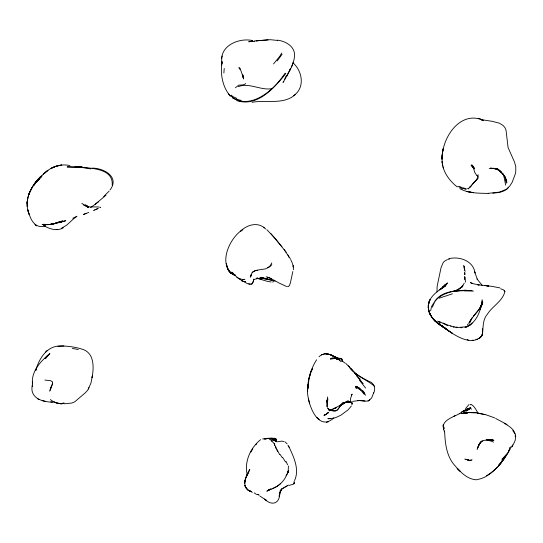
<?xml version="1.0" encoding="UTF-8"?>
<svg xmlns="http://www.w3.org/2000/svg" width="543" height="543" viewBox="0 0 543 543"><rect width="100%" height="100%" fill="white"/><g stroke="black" fill="none" stroke-linecap="round" stroke-linejoin="round"><path stroke-width="0.81" d="M351.803 402.662C348.239 399.573 343.108 402.94 340.312 405.784M460.077 413.318C454.111 416.936 440.611 420.139 443.74 429.377L443.129 425.902M288.075 471.107L287.912 472.41L288.394 470.543L287.912 472.41M293.349 269.776L293.553 266.857L292.378 263.688M223.872 72.993L224.218 68.472M276.319 441.629L276.183 439.314L275.505 438.466L271.195 438.065L265.744 438.52M327.517 396.926L327.144 403.435L327.049 400.001L327.137 401.426M275.953 439.979L275.864 438.792L274.934 438.486L268.507 438.703M276.272 441.106L275.966 439.328L273.57 438.364M482.123 299.709C481.254 310.406 476.15 323.94 464.991 327.422M468.134 189.012L476.252 180.079L478.037 177.215L478.098 174.663M482.605 332.486L482.679 330.307M307.772 385.666C305.125 398.053 316.515 434.074 333.823 417.9M289.833 283.901L289.792 285.048L288.557 286.487L287.383 286.589M307.84 384.675L307.576 391.286C307.467 380.215 310.65 369.131 316.603 359.799M482.517 331.63L482.659 328.658M307.684 389.311L309.137 378.247M342.328 361.197L342.382 360.545M112.218 185.095C113.48 166.606 87.145 168.697 75.036 166.321M45.361 172.62C32.444 182.21 22.141 200 29.804 215.89C32.064 222.854 38.037 229.289 45.836 225.481M292.826 271.5L290.274 283.466M327.11 401.847L327.368 399.166M27.666 198.243L27.177 203.53C27.299 193.227 33.456 184.057 40.372 176.869L36.089 181.722L34.27 185.353M327.185 401.148L326.934 405.512L327.354 407.494M308.132 386.025L307.895 388.313L308.152 386.779M464.72 279.665L464.822 276.95L465.555 282.102M221.795 61.44C219.983 45.402 239.185 37.65 252.529 40.535M430.653 310.834L431.542 306.51L435.262 300.673L432.323 307.25M504.549 290.743L504.888 291.543C502.716 301.141 492.318 306.184 487.295 314.309C482.157 320.227 483.562 328.23 482.17 335.262C472.308 347.825 453.71 334.76 444.412 327.85M501.963 461.061C505.187 457.084 509.062 452.76 509.728 447.513M481.885 301.935L480.324 309.449M288.211 470.184L288.435 465.982M443.034 425.997L443.231 424.741M253.825 279.088L253.126 282.061L251.701 284.104L252.509 283.392L253.371 280.962M327.891 398.732L327.049 406.531M221.639 58.732L222.121 56.038M294.55 480.582C299.872 469.118 293.444 456.358 288.509 445.891M52.671 383.168L50.77 387.892M36.619 367.17L35.899 370.326C38.947 358.577 47.173 345.402 60.925 345.979C68.703 346.074 76.665 347.16 83.989 349.828C94.611 354.436 93.783 368.263 92.079 377.738L92.405 375.675L90.925 383.154L88.244 388.992M292.915 267.034L293.274 265.52M510.759 446.821L510.149 449.237L508.336 452.027M308.281 383.025L308.682 381.478M373.672 393.125C376.136 388.286 374.025 382.639 368.67 381.234C361.889 377.738 355.061 373.964 349.936 368.174M248.103 473.856L249.787 469.41C245.612 475.797 240.569 488.652 251.185 491.496M309.367 377.473L310.745 372.844L308.757 379.014M477.121 449.577L478.96 444.656L480.908 442.09L478.96 444.656L478.417 445.586L480.195 442.735L477.888 447.262M49.678 391.198L51.259 386.908L50.166 390.159L50.513 389.114M477.616 447.921L479.462 443.706L481.668 441.432M288.496 470.584L286.976 474.555M480.894 306.849L482.707 301.012L480.27 308.736M373.672 392.799L371.69 397.829L368.792 400.815L366.233 401.182L357.796 400.456M286.623 76.4C290.451 69.3 294.978 61.814 294.537 53.458C293.247 45.32 284.837 41.064 277.378 40.128M283.527 82.068L286.08 76.006M293.62 484.105L294.333 483.65L293.702 483.433M281.288 489.474L279.095 496.316L279.788 493.587C279.469 504.094 271.527 505.988 264.597 499.112L266.437 500.354L259.9 496.044M282.991 82.604L283.426 81.396M291.557 66.918L293.077 62.683M281.22 489.63L279.543 493.166L281.783 488.992L280.378 491.259L281.647 489.643L280.018 491.15L281.423 489.969M289.473 71.133L290.519 68.493L287.62 74.187M469.838 322.854L471.195 319.759M311.03 372.125L312.476 368.507L310.216 373.509M29.417 192.901L28.555 194.944L32.818 186.276M254.986 270.624L252.169 272.613L250.242 277.181L250.947 275.953M287.98 472.172L286.147 475.831M464.251 283.161L462.039 286.799L462.955 285.754L457.946 289.853L462.195 286.833L456.385 290.485L458.468 289.494L455.088 290.919L457.62 290.05L454.179 291.17L457.138 290.437C449.183 292.08 440.624 294.36 435.228 300.897C440.006 293.58 449.054 291.679 457.131 290.675L454.084 291.184M50.268 389.243L52.522 384.24L52.617 381.96L50.723 380.704L44.886 380.073M271.792 262.893L270.204 265.805L267.719 267.774M468.969 323.35C472.403 315.585 480.25 310.786 482.775 302.437L479.951 308.444M287.288 74.9L284.966 79.244M341.818 361.292L342.266 360.342M470.53 187.091L471.833 184.966M286.623 474.874C283.487 483.026 275.993 488.069 267.882 490.37M89.038 387.607L87.735 390.105L85.353 392.765L74.771 401.806L71.846 403.035L64.597 403.802M511.54 447.364L512.796 445.002L512.022 446.353C514.038 443.292 516.481 439.47 515.158 435.69M509.415 449.998L507.875 452.882L501.97 459.242M338.859 407.902C337.101 412.524 330.606 411.356 327.924 408.384L328.569 409.191M331.692 410.556L335.425 410.942L336.945 410.298L338.717 408.417L340.509 405.248M351.891 404.895L352.197 403.401L351.803 402.519C349.359 401.175 345.877 401.623 343.726 403.279L346.176 402.091L350.011 401.406M343.834 402.187L341.262 404.888L342.694 402.662M441.961 288.313L443.183 286.12M506.633 454.661L504.678 458.19L498.399 465.351M110.019 189.982C120.017 177.066 103.808 168.038 92.249 168.12M351.267 395.623L352.149 394.082L350.703 397.992L350.425 400.741M472.152 322.997L470.462 324.986L465.833 327.219M281.674 53.051L279.767 56.357L273.529 63.931M250.886 452.061L252.794 448.857M442.131 288.347L445.24 284.193M468.989 322.793L472.322 317.492M473.428 316.074L478.654 309.788L482.394 304.019L480.949 306.32M465.561 408.594L468.853 404.65M486.569 475.709C493.417 471.609 499.567 466.091 503.605 459.14M46.162 357.681L47.859 355.339L45.66 358.285L49.671 353.636L46.175 357.416M282.136 54.219L277.154 60.945M351.314 406.069L347.968 409.965L340.828 415.232L335.513 417.703L330.592 418.694L327.857 418.714L330.069 418.524M285.089 73.244C274.697 88.237 257.063 107.331 236.816 100.618M339.395 407.311L342.042 403.843M470.55 407.888L469.125 408.954L470.55 407.888L466.322 409.191M504.25 458.706L498.318 466.064L501.155 462.935M507.481 453.588L501.983 460.206M509.449 186.514L512.151 182.305L515.192 174.296L515.762 171.656L515.775 166.653L514.567 162.194L508.058 147.486L506.049 130.245L504.942 127.591L503.13 125.528L499.431 123.186L492.087 121.299L480.698 119.562L483.039 120.268M285.828 73.38C274.649 88.543 252.346 110.195 232.228 97.781M479.903 308.037L481.648 305.702M508.9 186.772C505.519 192.025 498.508 192.595 492.861 193.22M33.625 185L37.576 179.916L41.417 176.624L36.809 181.192L39.374 178.185L35.044 183.052M38.913 178.504L35.003 183.534L42.082 175.918M467.448 324.884L468.222 323.893M109.095 191.15L103.706 196.6M253.167 271.554L252.169 272.613M255.794 444.819L256.676 443.774M46.304 357.287L48.334 354.966L45.028 358.224L49.881 353.69L46.766 356.5L47.954 355.36C39.625 362.276 31.555 371.765 32.383 383.297L32.444 381.844L32.315 386.297L32.342 385.109C29.356 397.822 42.191 402.064 52.169 402.119M271.833 264.74L269.586 266.871L265.194 269.009M36.999 181.837L39.605 179.02M476.252 180.079L478.003 178.213L472.641 183.928M442.307 287.797L447.513 282.923L439.728 289.874L446.78 284.322L443.767 286.405M342.3 404.046L343.142 403.157M506.375 189.541L508.167 187.647M46.99 350.554L45.66 351.932M494.429 470.089L497.49 467.034C491.985 472.729 485.347 478.397 477.229 479.51M105.994 195.215L95.174 204.263L98.459 201.874M324.137 415.178L325.59 414.73L328.386 412.463M470.761 324.198L466.62 326.689M75.273 217.268L66.64 225.209L61.311 228.352M469.308 187.478L470 186.833M245.667 83.493L244.737 84.355L242.422 84.952L238.777 85.136L235.411 87.756M459.208 413.78L462.256 411.893M293.573 95.683C305.241 87.823 302.512 71.323 293.064 62.873M295.684 94.244C283.921 105.254 266.491 99.566 252.095 102.308M280.5 483.725L277.229 486.318L272.62 488.483M242.843 229.404L240.277 231.596C246.23 225.175 256.846 221.653 264.258 227.714M242.056 230.069C228.902 238.621 216.786 266.403 235.16 275.389L230.463 272.749L227.598 268.785L229.065 271.31L231.142 273.299L230.463 272.749L233.857 274.799M319.006 356.771C325.549 350.201 335.839 356.215 340.977 361.672M74.948 217.94L76.57 216.589M238.329 86.676C249.094 82.136 261.305 91.081 272.701 88.516M44.967 172.722C51.619 166.633 60.938 163.504 69.864 165.574M260.613 439.667C250.296 447.866 243.997 462.025 247.33 475.159M327.612 413.203L328.257 412.707L323.961 415.734M96.416 203.353L90.579 207.602M340.142 405.594L344.303 403.232L330.633 410.223L332.669 409.829L330.633 410.223L336.626 407.352M440.916 289.046L445.667 285.828C438.486 290.491 429.391 295.989 428.291 305.404C427.585 314.641 434.78 322.237 442.45 326.221C433.436 321.911 425.345 311.37 429.391 301.094L428.291 305.404L428.542 309.843M346.176 402.091L345.362 402.648L349.787 401.569L347.045 402.193L348.355 401.453M368.045 400.931L369.756 399.784M470.224 408.356L470.781 407.983L471.276 409.354M253.649 271.466L256.846 270.204L264.624 269.002M270.808 488.89L266.837 491.218L269.891 489.27M287.423 485.639L281.674 489.202M341.289 404.847L342.681 403.978M351.776 403.849L352.197 403.401L351.504 402.417L350.602 401.935L348.613 401.983L351.077 401.922M466.281 411.139L469.512 409.001L463.437 412.008M468.059 409.531L470.143 408.465M267.984 490.512L269.871 489.447M284.953 487.071L286.297 486.318M505.35 189.663L499.743 192.066L488.177 193.342M453.948 416.23L455.007 415.653M286.86 486.005L288.564 485.075M461.401 412.035L465.996 409.904M281.797 488.802L283.609 487.824M340.692 405.098L341.859 404.481M463.206 410.868L468.976 408.356L467.645 408.635M464.788 459.059L469.403 460.389L472.118 459.84M334.922 408.356L336.341 407.644M72.796 218.266L77.018 216.229M63.307 227.788C57.11 231.562 49.596 228.99 43.834 225.664M468.813 408.363L470.197 407.949M293.933 483.385L294.333 483.65M268.948 489.935L271.154 488.985M94.658 209.91L98.174 208.444L93.423 210.589M272.552 282.055L273.72 281.593M88.787 212.422L83.337 214.512L85.998 213.487M439.212 298.182L452.475 293.797M343.101 403.849L344.751 403.225M289.229 485.401L293.05 484.261M55.929 222.847L62.757 220.811M447.378 259.561L444.235 261.38L442.925 263.111L440.991 267.903L437.129 286.344L437.006 291.971M336.287 358.122L341.493 358.577L341.839 359.066M60.707 222.243L65.764 220.716L54.463 223.458M64.413 403.096L61.298 403.788L55.848 402.791M480.474 441.948L482.842 441.167M330.395 358.604C333.599 357.111 337.563 357.491 340.094 360.077L335.031 356.683L338.343 359.615L336.531 358.319M323.519 354.117L324.741 353.737L328.352 354.111L326.811 354.063M321.347 354.817L322.508 354.464M330.334 359.242L334.95 358.312L338.615 359.167L335.031 356.683M256.133 270.679L257.484 270.292M50.397 399.587C53.913 402.465 59.011 404.637 63.538 403.144L62.14 403.408M481.743 440.97C485.598 439.463 489.908 440.346 493.519 442.117M51.653 223.981L50.099 224.415L51.626 223.994M58.943 222.243L62.778 221.191L55.291 223.173M342.429 359.676L342.266 359.276L341.221 359.323L340.984 358.76M57.701 222.908L61.807 221.87M271.819 440.258L274.229 439.776L276.74 441.798L275.959 440.651L276.38 441.507L276.265 441.025M260.063 278.064L253.445 279.55M326.363 422.359L328.291 421.904M346.794 401.548L348.701 401.101L347.255 400.972M467.333 326.669L455.937 327.667M251.701 284.104C248.07 284.96 244.927 282.014 241.947 280.405M57.158 223.18L49.854 224.544L43.23 224.32L47.947 224.707L53.628 223.967M54.904 223.648L49.454 224.578M475.675 412.789L467.991 412.531L461.374 413.61L467.727 412.856M347.045 402.193L350.968 401.915M269.552 439.504L275.131 439.049L274.507 438.181M352.543 401.386L359.31 400.544M464.625 412.958L461.693 413.461L467.869 412.856M448.871 258.719C459.392 255.957 473.625 260.966 474.989 273.048L474.521 271.507L477.487 279.693L477.039 278.987L482.32 285.557M268.079 39.843L256.194 40.84L270.366 39.707L277.527 40.433M277.48 441.812L281.776 441.106L283.941 441.588M448.131 259.289L449.495 259.086M467.584 188.591L468.792 188.414M475.96 339.409L477.691 339.171M461.706 290.417L454.932 291.041L466.084 290.105M245.253 281.607L243.793 281.607L245.253 281.607C244.133 282.564 239.436 279.502 241.696 280.772M57.891 346.353L63.918 345.945M494.082 168.221L491.625 168.479L494.632 168.459M61.583 403.693L59.235 403.53L63.042 403.551L58.128 403.334L62.262 403.748M324.646 414.662L325.508 414.58M264.305 438.649L268.079 438.316M254.457 40.976L259.065 40.542M465.962 459.514L468.405 459.677L467.387 459.67L468.779 460.349M489.243 168.588L494.558 168.411M464.503 412.958L467.727 412.748M453.982 291.048L472.111 290.43M453.283 327.253L457.138 327.069M468.195 412.605L476.265 412.728L484.953 414.567M98.914 206.964L87.688 206.869M67.298 167.271L81.409 167.217M450.452 326.581L454.247 326.492M471.426 460.192L469.403 460.389L467.177 459.778M262.588 438.893L266.253 438.995L264.156 438.866M244.859 279.333C240.943 279.842 236.626 278.6 234.956 274.67M460.6 327.7L462.154 327.68M486.148 439.816L493.892 440.224L486.766 439.565L492.528 440.02L489.175 439.681M67.217 166.538L86.839 167.549M488.666 193.41C478.98 193.186 468.528 193.484 459.799 188.631M451.104 325.637L449.095 325.61L443.203 323.065M250.622 41.295L254.633 41.349M476.747 479.802C466.681 479.51 459.33 470.822 453.256 463.695C446.183 454.308 445.056 442.287 444.602 430.952M464.475 290.858L473.401 291.116M337.821 358.136L339.151 358.19M243.671 279.401L242.918 279.36L243.902 279.421M506.307 179.584C503.836 174.839 500.503 170.088 495.162 168.378L499.838 170.536L496.526 168.9L490.485 168.099L498.08 169.273M260.62 277.33L263.457 277.514M260.81 277.765L267.597 278.566M472.172 283.704L470.462 282.564L473.55 283.792L479.164 284.96L477.657 284.756L491.619 286.304L499.893 287.892M271.201 281.98L267.428 281.383L256.866 278.226M259.975 278.064L267.998 279.088L275.097 281.131M75.755 166.423L81.328 167.006M80.5 167.244L90.912 168.88M472.301 340.203L473.584 340.339M257.104 278.321L258.543 278.471L256.914 278.287M45.035 224.693L42.15 224.374L43.929 224.585M58.556 403.469L61.298 403.788M240.006 279.238L240.759 279.326M256.472 278.254L262.086 278.926L256.859 278.247L260.749 278.763L257.497 278.308M241.194 100.441L234.366 98.588L230.626 95.765M248.782 283.846L250.248 284.043M359.283 400.442L364.964 401.033M484.451 285.496L488.802 286.12L486.935 285.849M56.221 229.37L57.701 229.587M257.572 278.335L260.375 278.756L257.423 278.308M263.932 278.81L271.9 280.331M476.74 412.931L485.829 414.743L494.727 417.886M80.737 167L85.855 167.814M50.77 401.874L53.295 402.315M72.334 348.396L78.273 349.556M45.653 401.352L42.232 400.632M56.954 403.062L59.676 403.659M481.987 119.793C456.405 109.801 436.789 146.25 443.332 167.902M466.627 189.039L463.491 187.878M256.622 494.354L259.249 495.053M334.312 356.88L338.513 358.862L336.728 357.918M238.465 278.545L240.481 279.156M496.078 168.649L498.162 169.253M327.938 354.348L326.262 353.853L330.029 354.525L333.171 356.018M465.656 189.405L459.568 186.473M266.233 276.754L269.851 277.975L278.145 282.475M494.069 168.33L498.555 170.013L501.61 172.606L499.512 170.454L496.214 168.411L498.555 170.013M483.229 120.302L480.548 119.27L482.618 120.179M257.111 494.327L258.441 494.782M271.595 278.858L267.339 277.174M286.555 286.534L278.579 282.788M351.803 402.519L349.896 402.058M236.775 98.351L232.859 96.573L231.169 95.147M480.867 119.236L478.213 118.279M330.707 410.046L329.078 409.381L330.001 409.945M340.542 358.224L341.846 359.154M500.605 288.754L503.463 289.874L504.888 291.543M235.323 275.369L232.207 273.977L234.345 275.002M447.541 325.664L438.914 321.286M249.923 490.858L248.09 490.125L245.477 487.22L248.09 490.125L252.312 492.392M467.197 339.613L468.453 340.135M239.524 278.885L236.911 277.066M495.61 418.429L507.067 424.517M470.998 404.325C474.507 406.049 476.13 410.019 478.064 413.203M83.5 204.976L87.98 207.222M273.054 439.952L275.695 441.31M462.582 188.957L457.83 186.195M54.13 401.813L55.474 402.499M37.243 398.582L38.96 399.499M250.309 491.198L248.735 490.349L250.866 491.585M81.796 203.394L88.176 207.256L87.369 205.987L85.326 204.711M334.644 357.063L330.029 354.525L334.739 356.975M43.671 225.569L45.13 226.431M504.25 423.296C508.486 425.855 513.603 428.59 515.022 433.721M255.916 494.049L254.192 492.847M233.68 273.618L231.786 272.097L234.155 274.541M437.549 321.123L440.407 323.017M341.696 360.586L344.948 363.043M497.571 169.457C502.485 172.083 505.275 177.208 506.999 182.312M335.051 358.02L336.999 359.378L335.744 357.939M474.066 167.991L472.166 166.586L474.012 168.004M263.423 227.218L265.724 228.983M444.52 327.918L452.529 333.443L443.217 327.185L439.124 323.716L440.943 325.237M87.369 205.987L88.733 207.059M457.247 186.948C450.731 181.817 445.199 174.982 442.986 166.877M442.151 326.248L448.728 330.857L439.667 324.497L444.778 328.162L440.319 325.128L438.445 323.567L445.586 328.386L440.319 325.128L441.038 325.617L434.101 319.868L437.93 323.39L441.758 325.976L434.821 320.757L435.629 321.51L432.404 318.11L429.499 312.72M287.179 443.916L284.973 441.859M271.948 441.201L270.984 440.332L274.188 443.55L277.575 451.538M474.032 167.93L471.052 165.187L473.062 167.163M337.841 358.414L339.416 359.873M358.611 387.281L361.231 389.711L365.629 395.209M316.942 417.404L319.209 419.529M266.823 229.703L275.131 238.309L286.147 252.224M499.512 170.454L505.078 176.665M360.613 390.241L357.145 386.704L359.765 388.815L364.244 394.238M345.762 363.45L350.14 367.713L348.348 365.826M239.144 67.909L240.25 69.042L238.974 67.739L240.848 70.475L243.366 77.771L242.667 74.391M351.993 369.715L351.077 368.792L353.948 371.792M350.954 368.772C357.145 376.659 367.122 379.951 374.46 386.188M470.021 404.406L470.523 404.929M355.007 373.122L357.104 375.356M327.904 408.384L329.513 410.908L328.793 409.368L329.228 409.904M360.274 379.367L354.436 372.865M270.76 233.483L279.15 243.535M473.754 167.767L472.138 165.948L474.331 168.934M294.265 483.474L294.068 481.648L294.211 482.53M355.332 387.105L356.473 388.754M279.55 244.099L281.892 246.787M282.543 457.308L285.604 462.052M363.219 383.691L356.805 376.177M512.796 430.585L515.477 434.604L515.707 436.694M228.569 93.953L230.361 96.084C222.331 86.995 220.329 74.024 221.87 62.323L221.659 65.106L221.897 61.271L221.754 64.054L221.714 62.336M362.581 390.512L364.848 393.234M359.554 380.304L365.609 388.075M290.41 258.97L284.132 249.542M357.511 388.326L355.685 386.304L358.251 387.98L359.052 389.161M476.768 175.525L474.853 172.599L472.736 165.805L473.808 168.459L471.779 164.848L473.808 168.12M280.127 454.416L282.143 457.511M287.919 445.47L289.297 447.493M275.505 438.466L275.824 438.948M290.743 259.71L292.29 263.09M463.546 265.425L465.12 271.412M277.093 449.665L279.638 454.62M286.127 461.421L287.593 464.889M477.121 175.443L478.037 177.215M287.96 254.986L288.924 257.192M443.774 426.947L444.425 428.481M443.774 429.886L444.473 431.821M505.642 178.912L506.273 180.907M464.136 267.536L464.706 269.79M503.429 173.943L505.676 185.122M274.188 443.55L274.636 445.328M506.368 183.134L504.963 176.794M308.39 398.447L309.558 403.727M275.627 446.455L275.98 448.355M464.706 270.129L464.265 266.077M464.652 276.536L464.686 278.131M27.198 201.507L27.272 206.625L27.198 201.507M441.995 158.088L441.948 159.262L442.165 154.619L441.995 158.088M464.76 272.627L464.822 274.534L464.76 272.627M244.934 481.098L244.615 483.243L245.185 479.72L244.934 481.098M442.538 152.291L442.321 153.411L443.278 148.558L442.538 152.291M251.131 275.084L250.785 276.224L251.416 274.195L251.131 275.084M482.238 334.176L481.593 336.219L479.191 338.56L481.593 336.219L482.679 333.368L482.238 334.176M429.214 301.915L428.597 303.632L430.178 299.308L429.214 301.915M246.393 476.645L245.701 478.227L247.818 473.408L246.393 476.645M100.299 207.412L99.953 207.236L100.299 207.412M46.576 171.425L43.386 174.018L47.96 170.38L46.576 171.425M52.304 167.801L51.069 168.391L55.284 166.45L52.304 167.801M57.606 165.683L54.293 166.81L61.739 165.024L57.606 165.683M251.674 41.248L248.694 41.804L252.95 41.125L251.674 41.248M472.987 192.595L466.905 191.482L472.987 192.595M36.537 225.807L35.105 224.497L36.537 225.807M460.043 471.148L457.199 468.426L460.043 471.148M229.655 271.934L227.245 267.787L226.282 263.518L228.006 269.661L229.655 271.934M430.66 315.483L428.936 311.444L428.284 307.175L428.936 311.444L430.66 315.483M245.714 487.648L244.812 485.313L245.714 487.648M29.044 214.118L27.727 209.598L29.044 214.118M243.067 76.556L242.884 75.511L243.474 78.932L243.067 76.556M442.721 165.798L442.07 161.665L442.721 165.798"/></g></svg>
